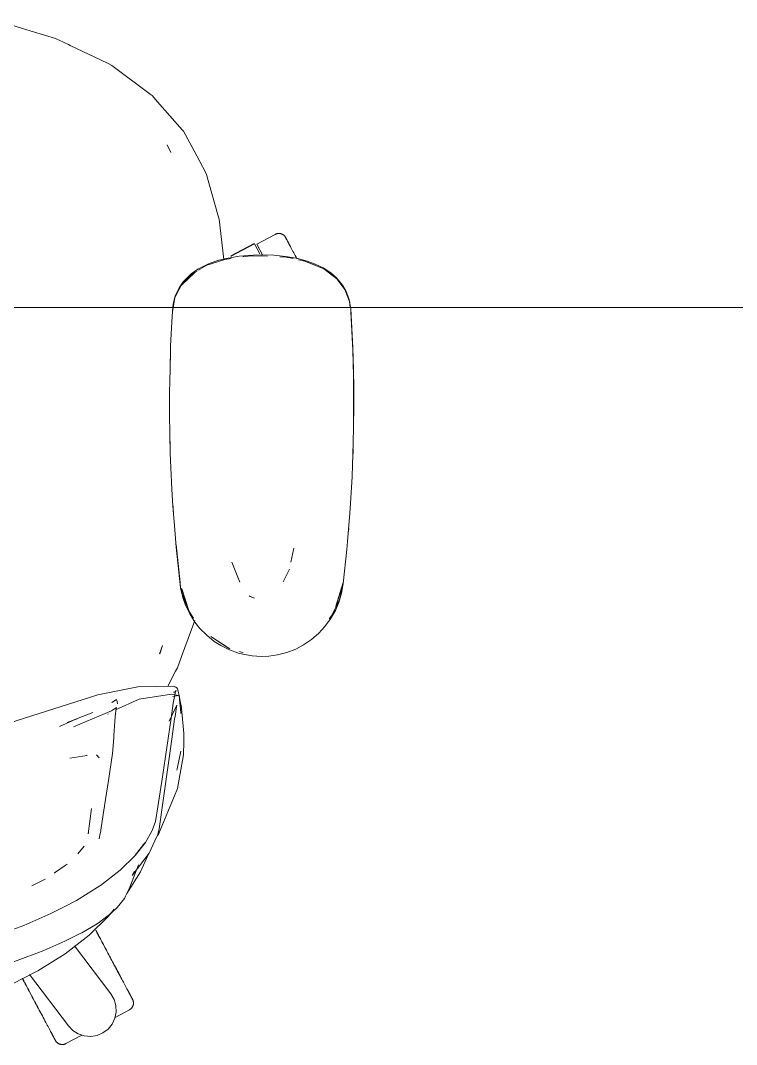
# Model space of a CAD drawing. Header units: millimetres. Extents: x 155927 to 326028, y -36033 to 97293.
# Drawn here: x 229848 to 230224, y 19348 to 19887 of the extents above; entities that cross this region are included whole.
import ezdxf

# ---------------------------------------------------------------- set-up
doc = ezdxf.new("R2010")
doc.units = ezdxf.units.MM
doc.header["$MEASUREMENT"] = 0
doc.layers.add('G-IMPT', color=8, linetype='CONTINUOUS', lineweight=9)
doc.layers.add('I-FURN', color=8, linetype='CONTINUOUS', lineweight=9)

msp = doc.modelspace()

# ---------------------------------------------------------------- linework, layer by layer
at = {"layer": 'G-IMPT'}
for p, q in [((229848.76, 19882.44), (229835.15, 19886.64)), ((229866.03, 19877.12), (229848.76, 19882.44)), ((229866.03, 19877.12), (229872.8, 19873.93)), ((229873.71, 19873.5), (229872.8, 19873.93)), ((229893.36, 19864.23), (229873.71, 19873.5)), ((229893.36, 19864.23), (229894.07, 19863.81)), ((229895.64, 19862.87), (229894.07, 19863.81)), ((229896.41, 19862.41), (229895.64, 19862.87)), ((229896.41, 19862.41), (229915.91, 19847.84)), ((229915.91, 19847.84), (229916.88, 19847.12)), ((229919.75, 19843.86), (229916.88, 19847.12)), ((229919.75, 19843.86), (229932.77, 19829.07)), ((229932.77, 19829.07), (229933.35, 19828.4)), ((229938.94, 19817.97), (229933.35, 19828.4)), ((229924.74, 19821.1), (229926.7, 19817.21)), ((229924.74, 19821.1), (229925.92, 19818.81)), ((229925.92, 19818.81), (229926.7, 19817.21)), ((229944.95, 19806.73), (229938.94, 19817.97)), ((229945.54, 19805.62), (229944.95, 19806.73)), ((229951.55, 19784.27), (229945.54, 19805.62)), ((229951.55, 19784.27), (229952.19, 19782.01)), ((229954.6, 19760.73), (229952.19, 19782.01)), ((229955.95, 19761.4), (229962.71, 19762.52)), ((229970.02, 19763.1), (229962.71, 19762.52)), ((229967.37, 19762.58), (229964.58, 19762.19)), ((229967.37, 19762.58), (229974.53, 19762.81)), ((229970.02, 19763.1), (229974.53, 19763.19)), ((229974.53, 19763.19), (229980.87, 19763.01)), ((229977.64, 19762.62), (229974.53, 19762.81)), ((229987.02, 19762.44), (229980.87, 19763.01)), ((229987.36, 19762.03), (229984.15, 19762.22)), ((229987.02, 19762.44), (229992.95, 19761.44)), ((229946.93, 19758.69), (229942.3, 19756.48)), ((229945.71, 19757.82), (229943.26, 19756.36)), ((229955.11, 19760.85), (229945.71, 19757.82)), ((229952.02, 19760.43), (229946.93, 19758.69)), ((229952.02, 19760.43), (229955.95, 19761.4)), ((229958.4, 19761.32), (229955.11, 19760.85)), ((229991.11, 19761.26), (229987.36, 19762.03)), ((229998.43, 19760.01), (229992.95, 19761.44)), ((229997.32, 19759.99), (229993.85, 19760.69)), ((229997.32, 19759.99), (230002.94, 19757.66)), ((229998.43, 19760.01), (230002.77, 19758.43)), ((230006.84, 19756.44), (230002.77, 19758.43)), ((230007.33, 19755.82), (230002.94, 19757.66)), ((229939.5, 19754.06), (229932.11, 19747.15)), ((229937.41, 19752.86), (229932.11, 19747.15)), ((229937.88, 19752.64), (229934.34, 19749.56)), ((229934.42, 19750.37), (229937.47, 19753.23)), ((229940.57, 19754.75), (229937.41, 19752.86)), ((229937.47, 19753.23), (229940.92, 19755.68)), ((229939.5, 19754.06), (229938.03, 19752.78)), ((229942.3, 19756.48), (229940.92, 19755.68)), ((229942.79, 19756.08), (229941.35, 19755.22)), ((230006.84, 19756.44), (230010.89, 19753.79)), ((230014.12, 19750.6), (230007.33, 19755.82)), ((230010.89, 19753.79), (230013.92, 19751.12)), ((229931, 19744.92), (229932.11, 19747.15)), ((229931.08, 19745.82), (229933.29, 19749.04)), ((229932.11, 19747.15), (229934.34, 19749.56)), ((229934.42, 19750.37), (229933.29, 19749.04)), ((230017, 19747.38), (230013.92, 19751.12)), ((230018.29, 19744.98), (230014.12, 19750.6)), ((230018.96, 19743.95), (230017, 19747.38)), ((229928.9, 19740.66), (229927.96, 19735.61)), ((229928.03, 19737.54), (229929.1, 19741.5)), ((229931, 19744.92), (229928.9, 19740.66)), ((229931.08, 19745.82), (229929.1, 19741.5)), ((230020.7, 19738.78), (230018.29, 19744.98)), ((230018.96, 19743.95), (230020.35, 19740.3)), ((229927.96, 19735.61), (229927.53, 19733.31)), ((229927.53, 19733.54), (229927.79, 19735.61)), ((229927.79, 19735.61), (229928.03, 19737.54)), ((230020.72, 19738.96), (230020.35, 19740.3)), ((230020.7, 19738.78), (230021.18, 19735.61)), ((230020.72, 19738.96), (230021.17, 19736.56)), ((230021.42, 19734.92), (230021.17, 19736.56)), ((229927.25, 19727.87), (229927.53, 19733.54)), ((230022.47, 19714.34), (230021.42, 19734.92)), ((230022.51, 19713.13), (230021.42, 19734.92)), ((230021.42, 19734.92), (230021.53, 19733.31)), ((230022.51, 19713.13), (230021.53, 19733.31)), ((229927.25, 19727.87), (229926.63, 19715.31)), ((229926.51, 19711.77), (229926.63, 19715.31)), ((230022.97, 19692.95), (230022.47, 19714.34)), ((230022.81, 19702.78), (230022.47, 19714.34)), ((230022.47, 19714.34), (230022.51, 19713.13)), ((229926.13, 19696.1), (229926.51, 19711.77)), ((229926.45, 19708.37), (229926.31, 19705.04)), ((230022.97, 19692.95), (230022.51, 19713.13)), ((229926.31, 19702.82), (229926.31, 19705.04)), ((230022.93, 19672.76), (230022.81, 19702.78)), ((230022.97, 19692.95), (230022.81, 19702.78)), ((230022.81, 19702.78), (230023.01, 19683.56)), ((229926.13, 19696.1), (229926.08, 19691.59)), ((230022.95, 19694.98), (230022.88, 19696.89)), ((230022.93, 19692.83), (230022.95, 19694.98)), ((230022.93, 19672.76), (230022.97, 19692.95)), ((229926.08, 19691.59), (229926.09, 19676.87)), ((230022.93, 19672.76), (230023.01, 19683.56)), ((229926.16, 19671.4), (229926.09, 19676.87)), ((229926.16, 19671.4), (229926.45, 19659.09)), ((230022.93, 19672.76), (230022.76, 19664.34)), ((229926.29, 19664.62), (229926.29, 19666.7)), ((229926.37, 19662.97), (229926.29, 19664.62)), ((230022.37, 19652.58), (230022.76, 19664.34)), ((230022.62, 19659.4), (230022.64, 19660.9)), ((229926.75, 19651.22), (229926.45, 19659.09)), ((230022.51, 19657.47), (230022.62, 19659.4)), ((229926.75, 19651.22), (229927.29, 19639.91)), ((230022.37, 19652.58), (230022.12, 19646.56)), ((230021.31, 19632.42), (230022.12, 19646.56)), ((229927.85, 19631.04), (229927.29, 19639.91)), ((229927.85, 19631.04), (229928.58, 19620.75)), ((229927.98, 19629), (229927.89, 19630.9)), ((229927.98, 19629), (229928.12, 19627.58)), ((230020.98, 19627.33), (230019.73, 19612.28)), ((230020.98, 19627.33), (230021.31, 19632.42)), ((229929.56, 19609.35), (229928.58, 19620.75)), ((230020.33, 19619.15), (230020.16, 19617.47)), ((230019.73, 19612.28), (230019.39, 19608.15)), ((229931.91, 19587.92), (229929.46, 19610.87)), ((229929.46, 19610.87), (229931.58, 19590.73)), ((229931.91, 19587.92), (229929.56, 19609.35)), ((229991.51, 19608.94), (229989.94, 19601.5)), ((230019.39, 19608.15), (230017.48, 19590.22)), ((229958.81, 19601.44), (229962.96, 19591.01)), ((229985.91, 19591.1), (229989.18, 19597.89)), ((229931.91, 19587.92), (229931.58, 19590.73)), ((230017.48, 19590.73), (230013.65, 19578.27)), ((230015.44, 19581.76), (230017.35, 19590.17)), ((230017.48, 19590.73), (230016.56, 19587.42)), ((230017.48, 19590.22), (230016.59, 19585.18)), ((229931.91, 19587.92), (229933.07, 19582.95)), ((229932.13, 19587.84), (229932.71, 19584.79)), ((229936.31, 19575.56), (229932.5, 19587.42)), ((229935.41, 19578.27), (229932.5, 19587.42)), ((229932.71, 19584.79), (229936.31, 19575.56)), ((230013.65, 19578.27), (230016.56, 19587.42)), ((230015.12, 19580.31), (230016.59, 19585.18)), ((229934.52, 19578.82), (229933.07, 19582.95)), ((229936.71, 19574.24), (229934.52, 19578.82)), ((229968.48, 19583.49), (229968.03, 19583.78)), ((229970.7, 19582.47), (229968.48, 19583.49)), ((230015.44, 19581.76), (230011.7, 19573.7)), ((230013.31, 19576.08), (230015.12, 19580.31)), ((229936.31, 19575.56), (229935.41, 19578.27)), ((229936.31, 19575.56), (229938.74, 19571.99)), ((229936.71, 19574.24), (229939.44, 19569.92)), ((230010.11, 19571.59), (230011.7, 19573.7)), ((230013.31, 19576.08), (230010.8, 19571.63)), ((229939.32, 19570.81), (229932.37, 19551.87)), ((229942.06, 19566.61), (229939.44, 19569.92)), ((230007.8, 19567.55), (230010.8, 19571.63)), ((229945.61, 19563), (229942.06, 19566.61)), ((229945.61, 19563), (229949.58, 19559.81)), ((230000.8, 19560.79), (230004.64, 19564.11)), ((230007.8, 19567.55), (230004.64, 19564.11)), ((229920.78, 19553.18), (229922.41, 19557.64)), ((229922.41, 19557.64), (229921.04, 19553.76)), ((229957.74, 19555.95), (229947.79, 19562.28)), ((229954.06, 19558.11), (229947.79, 19562.28)), ((229953.13, 19557.55), (229949.58, 19559.81)), ((229957.64, 19555.31), (229953.13, 19557.55)), ((229957.74, 19555.95), (229954.06, 19558.11)), ((229996.63, 19557.96), (229992.47, 19555.77)), ((229996.63, 19557.96), (230000.8, 19560.79)), ((229920.78, 19553.18), (229921.04, 19553.76)), ((229932.37, 19551.87), (229930.18, 19545.9)), ((229957.64, 19555.31), (229962.41, 19553.6)), ((229964.54, 19553.03), (229962.41, 19553.6)), ((229962.85, 19554.4), (229964.88, 19553.78)), ((229969.49, 19552.15), (229964.54, 19553.03)), ((229974.53, 19551.86), (229969.49, 19552.15)), ((229974.53, 19551.86), (229978.38, 19552.03)), ((229982.89, 19552.68), (229978.38, 19552.03)), ((229982.89, 19552.68), (229987.76, 19553.94)), ((229992.47, 19555.77), (229987.76, 19553.94)), ((229925.12, 19536.24), (229929.26, 19544.14)), ((229929.26, 19544.14), (229930.18, 19545.9)), ((229909.32, 19535.92), (229888.37, 19531.72)), ((229909.32, 19535.92), (229928.3, 19536.3)), ((229928.3, 19536.3), (229929.34, 19535.7)), ((229928.72, 19535.82), (229929.34, 19535.7)), ((229928.72, 19535.82), (229929.27, 19535.72)), ((229929.34, 19535.7), (229929.27, 19535.72)), ((229929.84, 19535.32), (229929.34, 19535.7)), ((229838.12, 19515.73), (229888.37, 19531.72)), ((229910.02, 19529.29), (229927.07, 19532)), ((229930.65, 19531.32), (229927.07, 19532)), ((229927.78, 19530.83), (229931.06, 19531.55)), ((229927.78, 19530.83), (229930.65, 19531.32)), ((229929.12, 19533.46), (229928.01, 19527.19)), ((229928.08, 19533.03), (229928.58, 19533.11)), ((229929.12, 19533.43), (229928.58, 19533.11)), ((229928.95, 19532.84), (229929.51, 19533.93)), ((229928.95, 19532.84), (229929.12, 19533.46)), ((229929.12, 19533.43), (229929.51, 19533.93)), ((229930.16, 19534.78), (229929.84, 19535.32)), ((229930.16, 19534.78), (229930.71, 19532.92)), ((229931.24, 19529.64), (229930.71, 19532.92)), ((229931.5, 19529.23), (229931.06, 19531.55)), ((229898.19, 19524.94), (229895.52, 19523.18)), ((229898.19, 19529.15), (229895.73, 19527.56)), ((229895.73, 19527.56), (229898.21, 19529.08)), ((229898.21, 19529.08), (229895.74, 19527.6)), ((229910.02, 19529.29), (229897.67, 19523.68)), ((229897.9, 19524.22), (229898.19, 19524.94)), ((229898.19, 19529.15), (229898.21, 19529.08)), ((229898.49, 19528.21), (229898.21, 19529.08)), ((229898.66, 19526.86), (229898.49, 19528.21)), ((229929.92, 19526.22), (229925.93, 19517.81)), ((229928.01, 19527.19), (229926.9, 19519.34)), ((229928.94, 19520.33), (229929.78, 19525.35)), ((229929.92, 19526.22), (229929.78, 19525.35)), ((229931.24, 19529.64), (229931.32, 19529.03)), ((229931.32, 19529.03), (229931.84, 19524.34)), ((229932.31, 19524.98), (229931.5, 19529.23)), ((229932.35, 19524.51), (229932.31, 19524.98)), ((229895.52, 19523.18), (229875.54, 19514.75)), ((229877.18, 19519.04), (229885.65, 19522.3)), ((229893.8, 19521.73), (229893.53, 19521.29)), ((229897.3, 19517.87), (229897.6, 19521.75)), ((229897.6, 19521.83), (229897.9, 19524.21)), ((229897.6, 19521.83), (229897.6, 19521.75)), ((229897.9, 19524.22), (229897.9, 19524.21)), ((229928.94, 19520.33), (229928.73, 19519.03)), ((229931.84, 19524.34), (229932.05, 19521.75)), ((229932.35, 19524.51), (229933.16, 19515.19)), ((229874.8, 19518.02), (229868.09, 19514.97)), ((229877.39, 19519.05), (229872.27, 19517.02)), ((229872.28, 19517.02), (229877.39, 19519.05)), ((229877.18, 19519.04), (229872.28, 19517.02)), ((229896.74, 19510.01), (229897.3, 19517.87)), ((229926.9, 19519.34), (229922.35, 19488.46)), ((229927.29, 19508.37), (229928.73, 19519.03)), ((229933.16, 19515.19), (229933.5, 19511.23)), ((229896.05, 19500.78), (229896.67, 19509.03)), ((229896.67, 19509.03), (229896.74, 19510.01)), ((229933.5, 19507.06), (229933.5, 19511.23)), ((229927.29, 19508.37), (229920.61, 19461.15)), ((229933.47, 19500.09), (229933.5, 19507.06)), ((229882.71, 19499.69), (229873.55, 19498.29)), ((229882.71, 19499.69), (229882.36, 19499.65)), ((229887.66, 19500.04), (229888.94, 19498.4)), ((229894.01, 19486.63), (229896.04, 19500.7)), ((229896.05, 19500.78), (229896.04, 19500.7)), ((229932.06, 19501.96), (229930.02, 19492.65)), ((229933.47, 19500.09), (229930.24, 19482.4)), ((229930.02, 19492.65), (229929.87, 19492.07)), ((229922.35, 19488.46), (229919.95, 19472.69)), ((229894.01, 19486.63), (229891.89, 19473.28)), ((229930.24, 19482.4), (229928.64, 19478.54)), ((229927.25, 19475.17), (229928.64, 19478.54)), ((229885.04, 19471.86), (229883.26, 19458.5)), ((229891.72, 19472.16), (229889.91, 19460.43)), ((229891.72, 19472.16), (229891.81, 19472.77)), ((229891.89, 19473.28), (229891.81, 19472.77)), ((229918.65, 19465.02), (229919.95, 19472.69)), ((229920.45, 19458.72), (229927.25, 19475.17)), ((229889.91, 19460.43), (229889.84, 19459.97)), ((229916.68, 19459.81), (229916.9, 19460.23)), ((229918.65, 19465.02), (229916.9, 19460.23)), ((229920.61, 19461.15), (229919.97, 19458.16)), ((229883.26, 19458.5), (229883.4, 19458.97)), ((229888.96, 19455.82), (229889.42, 19457.98)), ((229889.42, 19457.98), (229889.84, 19459.97)), ((229913.4, 19453.98), (229916.68, 19459.81)), ((229918.4, 19454.8), (229919.97, 19458.16)), ((229919.68, 19457.55), (229920.45, 19458.72)), ((229877.76, 19448), (229881.09, 19451.91)), ((229907.67, 19446.8), (229913.07, 19453.75)), ((229907.67, 19446.8), (229910.48, 19450.37)), ((229913.4, 19453.98), (229907.98, 19447.01)), ((229913.07, 19453.75), (229910.48, 19450.37)), ((229918.4, 19454.8), (229915.36, 19448.28)), ((229900.08, 19439.28), (229907.98, 19447.01)), ((229906.42, 19436.57), (229915.36, 19448.28)), ((229914.69, 19447.09), (229910.71, 19438.46)), ((229871.12, 19441.73), (229865.99, 19438.23)), ((229871.12, 19441.73), (229872.23, 19442.48)), ((229900.08, 19439.28), (229889.64, 19431.25)), ((229909.65, 19442.23), (229905.14, 19430.32)), ((229860.52, 19434.7), (229853.55, 19431.16)), ((229865.99, 19438.23), (229865.41, 19437.84)), ((229910.71, 19438.46), (229903.59, 19427.01)), ((229906.42, 19436.57), (229907.58, 19438.6)), ((229883.29, 19427.2), (229889.38, 19431.09)), ((229889.38, 19431.09), (229889.64, 19431.25)), ((229902.9, 19425.66), (229904.07, 19428.09)), ((229904.07, 19428.09), (229905.14, 19430.32)), ((229870.27, 19419.87), (229877.06, 19423.44)), ((229883.29, 19427.2), (229877.06, 19423.44)), ((229902.28, 19424.52), (229898.42, 19419.66)), ((229902.28, 19424.52), (229902.9, 19425.66)), ((229870.27, 19419.87), (229863.54, 19416.48)), ((229893.98, 19415.09), (229896.98, 19418.76)), ((229898.42, 19419.66), (229895.4, 19416.76)), ((229849.32, 19410.3), (229863.54, 19416.48)), ((229893.98, 19415.09), (229883.68, 19405.13)), ((229889.27, 19412.05), (229887.98, 19411.18)), ((229895.4, 19416.76), (229889.27, 19412.05)), ((229834.44, 19404.84), (229849.32, 19410.3)), ((229879.38, 19406.14), (229879.98, 19406.45)), ((229879.98, 19406.45), (229887.98, 19411.18)), ((229870.92, 19401.92), (229859.97, 19397.15)), ((229870.92, 19401.92), (229871.37, 19402.14)), ((229871.08, 19395.33), (229883.68, 19405.13)), ((229879.38, 19406.14), (229871.37, 19402.14)), ((229841.21, 19390.07), (229856.29, 19395.67)), ((229859.97, 19397.15), (229856.29, 19395.67)), ((229856.79, 19386.35), (229871.08, 19395.33)), ((229843.01, 19379.26), (229856.79, 19386.35))]:
    msp.add_line(p, q, dxfattribs=at)
at = {"layer": 'I-FURN'}
for p, q in [((229981.68, 19774.05), (229971.99, 19768.9)), ((229981.68, 19774.05), (229981.82, 19774.13)), ((229981.82, 19774.13), (229981.97, 19774.19)), ((229981.97, 19774.19), (229982.12, 19774.26)), ((229982.12, 19774.26), (229982.27, 19774.31)), ((229982.27, 19774.31), (229982.42, 19774.36)), ((229982.42, 19774.36), (229982.58, 19774.4)), ((229982.58, 19774.4), (229982.74, 19774.44)), ((229982.74, 19774.44), (229982.9, 19774.47)), ((229982.9, 19774.47), (229983.05, 19774.49)), ((229983.05, 19774.49), (229983.21, 19774.51)), ((229983.21, 19774.51), (229983.38, 19774.52)), ((229983.38, 19774.52), (229983.54, 19774.53)), ((229983.54, 19774.53), (229983.7, 19774.52)), ((229983.7, 19774.52), (229983.86, 19774.52)), ((229983.86, 19774.52), (229984.02, 19774.5)), ((229984.02, 19774.5), (229984.18, 19774.48)), ((229984.18, 19774.48), (229984.34, 19774.45)), ((229984.34, 19774.45), (229984.5, 19774.42)), ((229984.5, 19774.42), (229984.65, 19774.38)), ((229984.65, 19774.38), (229984.81, 19774.33)), ((229984.81, 19774.33), (229984.96, 19774.28)), ((229984.96, 19774.28), (229985.11, 19774.22)), ((229985.11, 19774.22), (229985.26, 19774.16)), ((229985.26, 19774.16), (229985.4, 19774.09)), ((229985.4, 19774.09), (229985.54, 19774.01)), ((229985.54, 19774.01), (229985.68, 19773.93)), ((229985.68, 19773.93), (229985.82, 19773.84)), ((229985.82, 19773.84), (229985.95, 19773.75)), ((229985.95, 19773.75), (229986.08, 19773.65)), ((229986.08, 19773.65), (229986.2, 19773.55)), ((229986.2, 19773.55), (229986.32, 19773.44)), ((229986.32, 19773.44), (229986.44, 19773.33)), ((229986.44, 19773.33), (229986.55, 19773.21)), ((229986.55, 19773.21), (229986.66, 19773.09)), ((229986.66, 19773.09), (229986.76, 19772.97)), ((229986.76, 19772.97), (229986.85, 19772.84)), ((229970.67, 19769.26), (229958.31, 19762.69)), ((229958.4, 19762.52), (229970.76, 19769.09)), ((229970.76, 19769.09), (229973.58, 19763.8)), ((229971.99, 19768.9), (229974.99, 19763.28)), ((229986.85, 19772.84), (229986.94, 19772.7)), ((229986.94, 19772.7), (229987.03, 19772.57)), ((229987.03, 19772.57), (229987.11, 19772.43)), ((229987.11, 19772.43), (229987.13, 19772.39)), ((229987.13, 19772.39), (229987.14, 19772.37)), ((229987.13, 19772.38), (229987.13, 19772.39)), ((229987.16, 19772.34), (229987.13, 19772.38)), ((229987.14, 19772.37), (229987.17, 19772.31)), ((229987.2, 19772.26), (229987.16, 19772.34)), ((229987.17, 19772.31), (229987.23, 19772.21)), ((229987.26, 19772.14), (229987.2, 19772.26)), ((229987.23, 19772.21), (229987.3, 19772.07)), ((229987.35, 19771.97), (229987.26, 19772.14)), ((229987.3, 19772.07), (229987.4, 19771.89)), ((229987.46, 19771.77), (229987.35, 19771.97)), ((229987.4, 19771.89), (229987.51, 19771.67)), ((229987.59, 19771.53), (229987.46, 19771.77)), ((229987.51, 19771.67), (229987.65, 19771.41)), ((229987.73, 19771.25), (229987.59, 19771.53)), ((229987.65, 19771.41), (229987.81, 19771.11)), ((229987.9, 19770.94), (229987.73, 19771.25)), ((229987.81, 19771.11), (229987.99, 19770.78)), ((229988.09, 19770.58), (229987.9, 19770.94)), ((229987.99, 19770.78), (229988.19, 19770.4)), ((229988.3, 19770.19), (229988.09, 19770.58)), ((229988.19, 19770.4), (229988.4, 19769.99)), ((229988.53, 19769.76), (229988.3, 19770.19)), ((229988.4, 19769.99), (229988.64, 19769.55)), ((229988.78, 19769.29), (229988.53, 19769.76)), ((229988.64, 19769.55), (229988.9, 19769.07)), ((229989.04, 19768.79), (229988.78, 19769.29)), ((229988.9, 19769.07), (229989.17, 19768.55)), ((229989.33, 19768.26), (229989.04, 19768.79)), ((229989.17, 19768.55), (229989.46, 19768)), ((229989.63, 19767.69), (229989.33, 19768.26)), ((229989.46, 19768), (229989.78, 19767.41)), ((229989.95, 19767.08), (229989.63, 19767.69)), ((229958.45, 19762.42), (229958.4, 19762.52)), ((229990.29, 19766.45), (229989.95, 19767.08)), ((229990.64, 19765.79), (229990.29, 19766.45)), ((229991.01, 19765.09), (229990.64, 19765.79)), ((229991.39, 19764.37), (229991.01, 19765.09)), ((229991.79, 19763.62), (229991.39, 19764.37)), ((229992.2, 19762.85), (229991.79, 19763.62)), ((229992.63, 19762.04), (229992.2, 19762.85)), ((229993.07, 19761.22), (229992.63, 19762.04)), ((229138.99, 19735.61), (230738.83, 19735.61)), ((230738.83, 19735.61), (229138.99, 19735.61)), ((229887.68, 19406.91), (229887.2, 19407.81)), ((229887.42, 19407.4), (229887.91, 19406.48)), ((229888.17, 19405.98), (229887.68, 19406.91)), ((229887.91, 19406.48), (229888.4, 19405.55)), ((229888.67, 19405.05), (229888.17, 19405.98)), ((229888.4, 19405.55), (229888.9, 19404.61)), ((229889.18, 19404.09), (229888.67, 19405.05)), ((229888.9, 19404.61), (229889.41, 19403.65)), ((229889.69, 19403.13), (229889.18, 19404.09)), ((229889.41, 19403.65), (229889.93, 19402.68)), ((229890.21, 19402.16), (229889.69, 19403.13)), ((229889.93, 19402.68), (229890.45, 19401.7)), ((229890.73, 19401.17), (229890.21, 19402.16)), ((229890.45, 19401.7), (229890.97, 19400.72)), ((229891.26, 19400.18), (229890.73, 19401.17)), ((229876.09, 19399.52), (229895.16, 19374.2)), ((229890.97, 19400.72), (229891.5, 19399.72)), ((229891.79, 19399.18), (229891.26, 19400.18)), ((229891.5, 19399.72), (229892.03, 19398.72)), ((229892.32, 19398.18), (229891.79, 19399.18)), ((229892.03, 19398.72), (229892.57, 19397.72)), ((229892.85, 19397.18), (229892.32, 19398.18)), ((229892.57, 19397.72), (229893.1, 19396.72)), ((229893.39, 19396.17), (229892.85, 19397.18)), ((229893.1, 19396.72), (229893.63, 19395.71)), ((229893.92, 19395.17), (229893.39, 19396.17)), ((229893.63, 19395.71), (229894.17, 19394.71)), ((229894.46, 19394.17), (229893.92, 19395.17)), ((229894.17, 19394.71), (229894.7, 19393.7)), ((229894.99, 19393.17), (229894.46, 19394.17)), ((229894.7, 19393.7), (229895.23, 19392.71)), ((229895.52, 19392.17), (229894.99, 19393.17)), ((229895.23, 19392.71), (229895.76, 19391.72)), ((229896.04, 19391.18), (229895.52, 19392.17)), ((229895.76, 19391.72), (229896.28, 19390.73)), ((229896.56, 19390.21), (229896.04, 19391.18)), ((229896.28, 19390.73), (229896.8, 19389.76)), ((229897.08, 19389.24), (229896.56, 19390.21)), ((229896.8, 19389.76), (229897.31, 19388.8)), ((229897.58, 19388.28), (229897.08, 19389.24)), ((229897.31, 19388.8), (229897.82, 19387.84)), ((229898.09, 19387.34), (229897.58, 19388.28)), ((229897.82, 19387.84), (229898.32, 19386.91)), ((229898.58, 19386.41), (229898.09, 19387.34)), ((229898.32, 19386.91), (229898.81, 19385.98)), ((229899.07, 19385.49), (229898.58, 19386.41)), ((229898.81, 19385.98), (229899.29, 19385.08)), ((229899.54, 19384.6), (229899.07, 19385.49)), ((229899.29, 19385.08), (229899.76, 19384.19)), ((229849.07, 19381.53), (229848.56, 19382.5)), ((229848.8, 19382.06), (229849.31, 19381.09)), ((229849.59, 19380.56), (229849.07, 19381.53)), ((229849.31, 19381.09), (229849.83, 19380.11)), ((229850.11, 19379.58), (229849.59, 19380.56)), ((229849.83, 19380.11), (229850.36, 19379.12)), ((229850.64, 19378.59), (229850.11, 19379.58)), ((229872.81, 19357.36), (229852.42, 19384.42)), ((229900.01, 19383.72), (229899.54, 19384.6)), ((229899.76, 19384.19), (229900.22, 19383.32)), ((229900.47, 19382.86), (229900.01, 19383.72)), ((229900.22, 19383.32), (229900.67, 19382.48)), ((229900.91, 19382.03), (229900.47, 19382.86)), ((229901.34, 19381.22), (229900.91, 19382.03)), ((229901.76, 19380.43), (229901.34, 19381.22)), ((229902.16, 19379.67), (229901.76, 19380.43)), ((229902.56, 19378.93), (229902.16, 19379.67)), ((229850.36, 19379.12), (229850.88, 19378.13)), ((229851.17, 19377.59), (229850.64, 19378.59)), ((229850.88, 19378.13), (229851.42, 19377.13)), ((229851.7, 19376.59), (229851.17, 19377.59)), ((229851.42, 19377.13), (229851.95, 19376.13)), ((229852.24, 19375.58), (229851.7, 19376.59)), ((229851.95, 19376.13), (229852.48, 19375.12)), ((229852.77, 19374.58), (229852.24, 19375.58)), ((229852.48, 19375.12), (229853.02, 19374.11)), ((229853.31, 19373.57), (229852.77, 19374.58)), ((229853.02, 19374.11), (229853.55, 19373.11)), ((229895.16, 19374.2), (229896.85, 19371.28)), ((229902.93, 19378.22), (229902.56, 19378.93)), ((229903.29, 19377.55), (229902.93, 19378.22)), ((229903.64, 19376.9), (229903.29, 19377.55)), ((229903.96, 19376.28), (229903.64, 19376.9)), ((229904.27, 19375.7), (229903.96, 19376.28)), ((229904.11, 19376.01), (229904.41, 19375.44)), ((229904.57, 19375.15), (229904.27, 19375.7)), ((229904.41, 19375.44), (229904.7, 19374.9)), ((229904.84, 19374.63), (229904.57, 19375.15)), ((229904.7, 19374.9), (229904.96, 19374.4)), ((229905.1, 19374.15), (229904.84, 19374.63)), ((229904.96, 19374.4), (229905.21, 19373.94)), ((229905.34, 19373.7), (229905.1, 19374.15)), ((229853.84, 19372.57), (229853.31, 19373.57)), ((229853.55, 19373.11), (229854.08, 19372.11)), ((229854.37, 19371.57), (229853.84, 19372.57)), ((229854.08, 19372.11), (229854.61, 19371.11)), ((229854.9, 19370.58), (229854.37, 19371.57)), ((229854.61, 19371.11), (229855.14, 19370.12)), ((229855.42, 19369.59), (229854.9, 19370.58)), ((229855.14, 19370.12), (229855.66, 19369.14)), ((229855.95, 19368.61), (229855.42, 19369.59)), ((229855.66, 19369.14), (229856.18, 19368.16)), ((229856.46, 19367.64), (229855.95, 19368.61)), ((229896.85, 19371.28), (229897.8, 19368.04)), ((229905.21, 19373.94), (229905.44, 19373.51)), ((229905.55, 19373.29), (229905.34, 19373.7)), ((229905.44, 19373.51), (229905.65, 19373.12)), ((229905.75, 19372.92), (229905.55, 19373.29)), ((229905.65, 19373.12), (229905.84, 19372.76)), ((229905.93, 19372.58), (229905.75, 19372.92)), ((229905.84, 19372.76), (229906.01, 19372.44)), ((229906.09, 19372.29), (229905.93, 19372.58)), ((229906.01, 19372.44), (229906.15, 19372.16)), ((229906.23, 19372.03), (229906.09, 19372.29)), ((229906.15, 19372.16), (229906.28, 19371.92)), ((229906.34, 19371.81), (229906.23, 19372.03)), ((229906.28, 19371.92), (229906.39, 19371.72)), ((229906.44, 19371.63), (229906.34, 19371.81)), ((229906.39, 19371.72), (229906.48, 19371.56)), ((229906.51, 19371.49), (229906.44, 19371.63)), ((229906.48, 19371.56), (229906.54, 19371.44)), ((229906.57, 19371.39), (229906.51, 19371.49)), ((229906.54, 19371.44), (229906.58, 19371.35)), ((229906.6, 19371.33), (229906.57, 19371.39)), ((229906.58, 19371.35), (229906.61, 19371.31)), ((229906.61, 19371.31), (229906.6, 19371.33)), ((229906.61, 19371.31), (229906.68, 19371.16)), ((229906.61, 19371.31), (229906.61, 19371.31)), ((229906.68, 19371.16), (229906.75, 19371.02)), ((229906.75, 19371.02), (229906.81, 19370.87)), ((229906.81, 19370.87), (229906.87, 19370.72)), ((229906.87, 19370.72), (229906.91, 19370.56)), ((229906.91, 19370.56), (229906.96, 19370.41)), ((229906.96, 19370.41), (229906.99, 19370.25)), ((229907.01, 19368.65), (229906.97, 19368.49)), ((229906.99, 19370.25), (229907.02, 19370.09)), ((229907.04, 19368.81), (229907.01, 19368.65)), ((229907.02, 19370.09), (229907.05, 19369.93)), ((229907.06, 19368.97), (229907.04, 19368.81)), ((229907.05, 19369.93), (229907.07, 19369.77)), ((229907.07, 19369.13), (229907.06, 19368.97)), ((229907.07, 19369.77), (229907.08, 19369.61)), ((229907.08, 19369.29), (229907.07, 19369.13)), ((229907.08, 19369.61), (229907.08, 19369.45)), ((229907.08, 19369.45), (229907.08, 19369.29)), ((229856.18, 19368.16), (229856.7, 19367.2)), ((229856.97, 19366.68), (229856.46, 19367.64)), ((229856.7, 19367.2), (229857.2, 19366.25)), ((229857.47, 19365.74), (229856.97, 19366.68)), ((229857.2, 19366.25), (229857.7, 19365.31)), ((229857.97, 19364.81), (229857.47, 19365.74)), ((229857.7, 19365.31), (229858.19, 19364.39)), ((229858.45, 19363.9), (229857.97, 19364.81)), ((229858.19, 19364.39), (229858.67, 19363.48)), ((229858.67, 19363.48), (229859.14, 19362.59)), ((229897.94, 19364.67), (229897.27, 19361.37)), ((229897.36, 19361.82), (229904.94, 19365.86)), ((229897.8, 19368.04), (229897.94, 19364.67)), ((229904.98, 19365.88), (229904.94, 19365.86)), ((229905.12, 19365.96), (229904.98, 19365.88)), ((229905.26, 19366.04), (229905.12, 19365.96)), ((229905.39, 19366.13), (229905.26, 19366.04)), ((229905.52, 19366.23), (229905.39, 19366.13)), ((229905.65, 19366.33), (229905.52, 19366.23)), ((229905.77, 19366.44), (229905.65, 19366.33)), ((229905.88, 19366.55), (229905.77, 19366.44)), ((229906, 19366.66), (229905.88, 19366.55)), ((229906.1, 19366.78), (229906, 19366.66)), ((229906.21, 19366.91), (229906.1, 19366.78)), ((229906.3, 19367.04), (229906.21, 19366.91)), ((229906.4, 19367.17), (229906.3, 19367.04)), ((229906.48, 19367.3), (229906.4, 19367.17)), ((229906.57, 19367.44), (229906.48, 19367.3)), ((229906.64, 19367.59), (229906.57, 19367.44)), ((229906.71, 19367.73), (229906.64, 19367.59)), ((229906.78, 19367.88), (229906.71, 19367.73)), ((229906.84, 19368.03), (229906.78, 19367.88)), ((229906.89, 19368.18), (229906.84, 19368.03)), ((229906.93, 19368.34), (229906.89, 19368.18)), ((229906.97, 19368.49), (229906.93, 19368.34)), ((229859.14, 19362.59), (229859.61, 19361.73)), ((229859.61, 19361.73), (229860.06, 19360.88)), ((229860.06, 19360.88), (229860.49, 19360.06)), ((229860.49, 19360.06), (229860.92, 19359.25)), ((229860.92, 19359.25), (229861.33, 19358.48)), ((229861.33, 19358.48), (229861.73, 19357.73)), ((229895.83, 19358.32), (229893.7, 19355.7)), ((229897.27, 19361.37), (229895.83, 19358.32)), ((229861.73, 19357.73), (229862.12, 19357.01)), ((229862.12, 19357.01), (229862.48, 19356.31)), ((229862.48, 19356.31), (229862.84, 19355.65)), ((229862.84, 19355.65), (229863.17, 19355.02)), ((229863.17, 19355.02), (229863.49, 19354.41)), ((229863.66, 19354.1), (229863.35, 19354.69)), ((229863.49, 19354.41), (229863.8, 19353.84)), ((229863.95, 19353.55), (229863.66, 19354.1)), ((229863.8, 19353.84), (229864.08, 19353.31)), ((229864.23, 19353.03), (229863.95, 19353.55)), ((229864.08, 19353.31), (229864.35, 19352.81)), ((229864.48, 19352.55), (229864.23, 19353.03)), ((229864.35, 19352.81), (229864.6, 19352.34)), ((229864.72, 19352.11), (229864.48, 19352.55)), ((229871.44, 19348.05), (229879.85, 19352.52)), ((229875.15, 19354.93), (229872.81, 19357.36)), ((229878.01, 19353.13), (229875.15, 19354.93)), ((229881.21, 19352.07), (229878.01, 19353.13)), ((229891, 19353.67), (229887.9, 19352.34)), ((229893.7, 19355.7), (229891, 19353.67)), ((229864.6, 19352.34), (229864.82, 19351.91)), ((229864.94, 19351.7), (229864.72, 19352.11)), ((229864.82, 19351.91), (229865.03, 19351.52)), ((229865.14, 19351.32), (229864.94, 19351.7)), ((229865.03, 19351.52), (229865.22, 19351.16)), ((229865.32, 19350.99), (229865.14, 19351.32)), ((229865.22, 19351.16), (229865.39, 19350.85)), ((229865.47, 19350.69), (229865.32, 19350.99)), ((229865.39, 19350.85), (229865.54, 19350.57)), ((229865.61, 19350.43), (229865.47, 19350.69)), ((229865.54, 19350.57), (229865.67, 19350.33)), ((229865.73, 19350.21), (229865.61, 19350.43)), ((229865.67, 19350.33), (229865.77, 19350.12)), ((229865.82, 19350.03), (229865.73, 19350.21)), ((229865.77, 19350.12), (229865.86, 19349.96)), ((229865.9, 19349.89), (229865.82, 19350.03)), ((229865.86, 19349.96), (229865.92, 19349.84)), ((229865.95, 19349.79), (229865.9, 19349.89)), ((229865.92, 19349.84), (229865.97, 19349.76)), ((229865.98, 19349.73), (229865.95, 19349.79)), ((229865.97, 19349.76), (229865.99, 19349.72)), ((229865.99, 19349.71), (229865.98, 19349.73)), ((229865.99, 19349.72), (229865.99, 19349.71)), ((229866.01, 19349.67), (229865.99, 19349.71)), ((229866.09, 19349.53), (229866.01, 19349.67)), ((229866.18, 19349.4), (229866.09, 19349.53)), ((229866.27, 19349.26), (229866.18, 19349.4)), ((229866.37, 19349.13), (229866.27, 19349.26)), ((229866.47, 19349.01), (229866.37, 19349.13)), ((229866.57, 19348.89), (229866.47, 19349.01)), ((229866.69, 19348.77), (229866.57, 19348.89)), ((229866.8, 19348.66), (229866.69, 19348.77)), ((229866.92, 19348.55), (229866.8, 19348.66)), ((229867.05, 19348.45), (229866.92, 19348.55)), ((229867.17, 19348.35), (229867.05, 19348.45)), ((229867.31, 19348.26), (229867.17, 19348.35)), ((229867.44, 19348.17), (229867.31, 19348.26)), ((229867.58, 19348.09), (229867.44, 19348.17)), ((229867.72, 19348.01), (229867.58, 19348.09)), ((229867.87, 19347.94), (229867.72, 19348.01)), ((229868.02, 19347.88), (229867.87, 19347.94)), ((229868.17, 19347.82), (229868.02, 19347.88)), ((229868.32, 19347.77), (229868.17, 19347.82)), ((229868.47, 19347.72), (229868.32, 19347.77)), ((229868.63, 19347.68), (229868.47, 19347.72)), ((229868.79, 19347.65), (229868.63, 19347.68)), ((229868.94, 19347.62), (229868.79, 19347.65)), ((229869.1, 19347.6), (229868.94, 19347.62)), ((229869.27, 19347.58), (229869.1, 19347.6)), ((229869.43, 19347.58), (229869.27, 19347.58)), ((229869.59, 19347.57), (229869.43, 19347.58)), ((229869.75, 19347.58), (229869.59, 19347.57)), ((229869.91, 19347.59), (229869.75, 19347.58)), ((229870.07, 19347.61), (229869.91, 19347.59)), ((229870.23, 19347.63), (229870.07, 19347.61)), ((229870.39, 19347.66), (229870.23, 19347.63)), ((229870.54, 19347.7), (229870.39, 19347.66)), ((229870.7, 19347.74), (229870.54, 19347.7)), ((229870.85, 19347.79), (229870.7, 19347.74)), ((229871, 19347.84), (229870.85, 19347.79)), ((229871.15, 19347.91), (229871, 19347.84)), ((229871.3, 19347.97), (229871.15, 19347.91)), ((229871.44, 19348.05), (229871.3, 19347.97)), ((229884.57, 19351.8), (229881.21, 19352.07)), ((229887.9, 19352.34), (229884.57, 19351.8))]:
    msp.add_line(p, q, dxfattribs=at)

doc.saveas('drawing.dxf')
